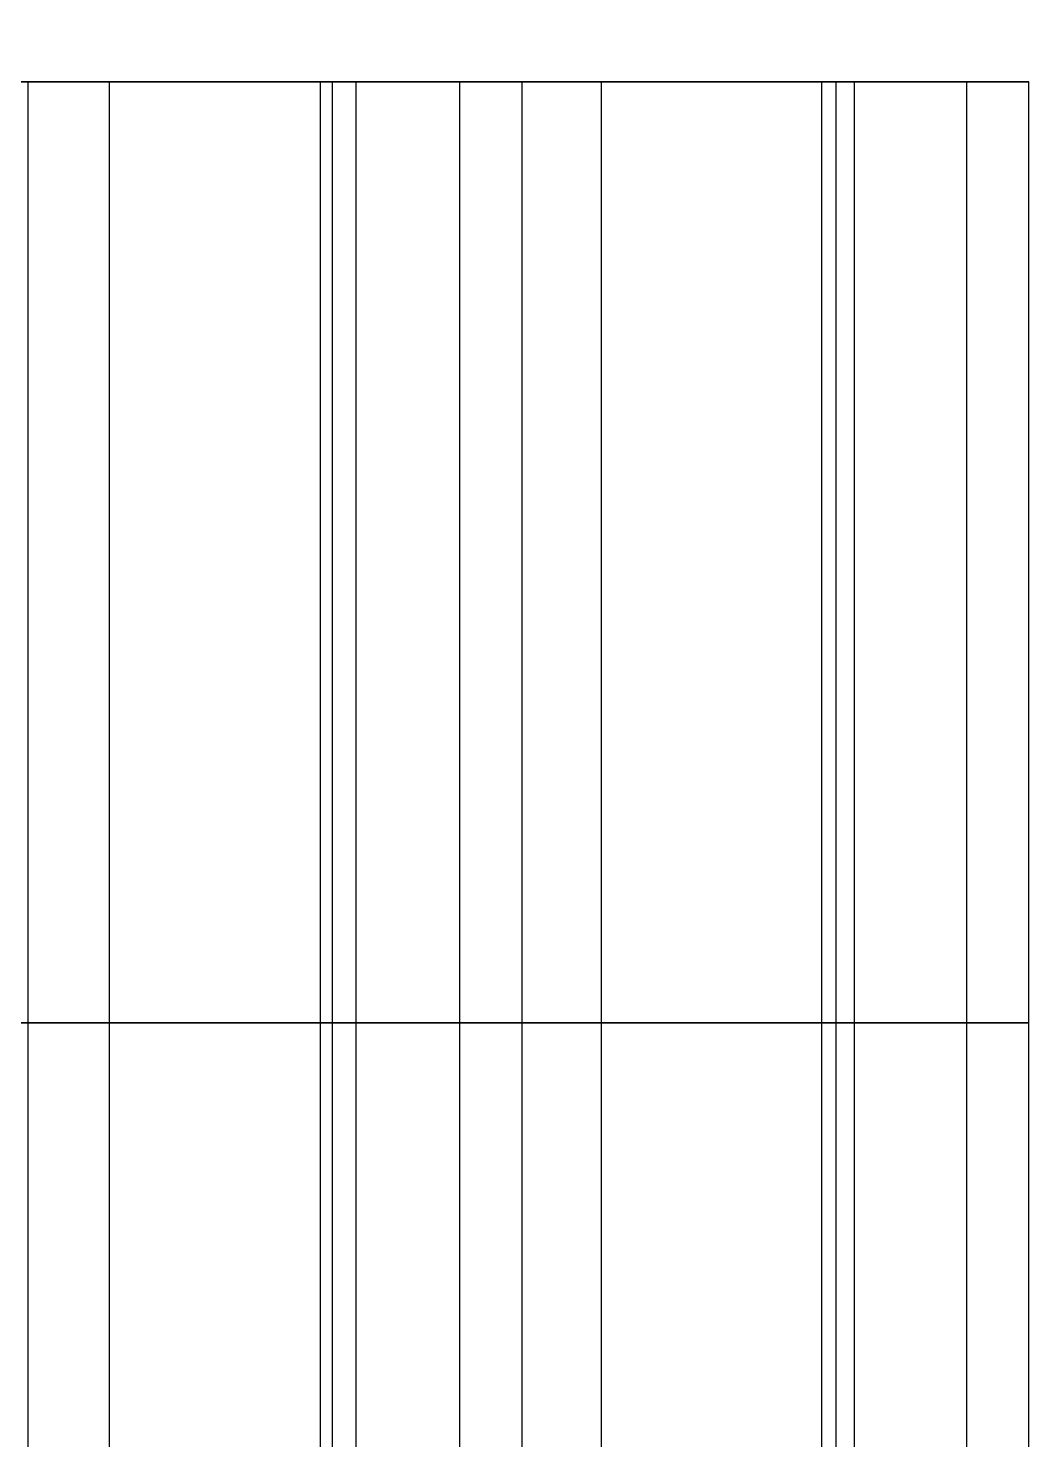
# Model space of a CAD drawing. Extents: x -60 to 60, y 140 to 264.
# Drawn here: x -35.501 to -32.312, y 196.172 to 200.671 of the extents above; entities that cross this region are included whole.
import ezdxf

# ---------------------------------------------------------------- set-up
doc = ezdxf.new("R2010")
doc.units = 0
doc.layers.add('Cut051011', color=7, linetype='CONTINUOUS')

msp = doc.modelspace()

# ---------------------------------------------------------------- linework, layer by layer
at = {"layer": 'Cut051011'}
for p, q in [((-35.5012, 197.5, 555.52), (-35.5012, 200.5, 555.52)), ((-35.5012, 197.5, 555.52), (-35.5012, 200.5, 555.52)), ((-35.5012, 197.5, 644.48), (-35.5012, 200.5, 644.48)), ((-35.5012, 197.5, 644.48), (-35.5012, 200.5, 644.48)), ((-35.2418, 197.5, 555.703), (-35.2418, 200.5, 555.703)), ((-35.2418, 197.5, 555.703), (-35.2418, 200.5, 555.703)), ((-35.2418, 197.5, 644.297), (-35.2418, 200.5, 644.297)), ((-35.2418, 197.5, 644.297), (-35.2418, 200.5, 644.297)), ((-34.5699, 197.5, 554.793), (-34.5699, 200.5, 554.793)), ((-34.5699, 197.5, 554.793), (-34.5699, 200.5, 554.793)), ((-34.5699, 197.5, 645.207), (-34.5699, 200.5, 645.207)), ((-34.5699, 197.5, 645.207), (-34.5699, 200.5, 645.207)), ((-34.5312, 197.5, 554.598), (-34.5312, 200.5, 554.598)), ((-34.5312, 197.5, 554.598), (-34.5312, 200.5, 554.598)), ((-34.5312, 197.5, 645.402), (-34.5312, 200.5, 645.402)), ((-34.5312, 197.5, 645.402), (-34.5312, 200.5, 645.402)), ((-34.4555, 197.5, 555.089), (-34.4555, 200.5, 555.089)), ((-34.4555, 197.5, 555.089), (-34.4555, 200.5, 555.089)), ((-34.4555, 197.5, 644.911), (-34.4555, 200.5, 644.911)), ((-34.4555, 197.5, 644.911), (-34.4555, 200.5, 644.911)), ((-34.1254, 197.5, 554.292), (-34.1254, 200.5, 554.292)), ((-34.1254, 197.5, 554.292), (-34.1254, 200.5, 554.292)), ((-34.1254, 197.5, 645.708), (-34.1254, 200.5, 645.708)), ((-34.1254, 197.5, 645.708), (-34.1254, 200.5, 645.708)), ((-33.9272, 197.5, 554.308), (-33.9272, 200.5, 554.308)), ((-33.9272, 197.5, 554.308), (-33.9272, 200.5, 554.308)), ((-33.9272, 197.5, 645.692), (-33.9272, 200.5, 645.692)), ((-33.9272, 197.5, 645.692), (-33.9272, 200.5, 645.692)), ((-33.6743, 197.5, 554.5), (-33.6743, 200.5, 554.5)), ((-33.6743, 197.5, 554.5), (-33.6743, 200.5, 554.5)), ((-33.6743, 197.5, 645.5), (-33.6743, 200.5, 645.5)), ((-33.6743, 197.5, 645.5), (-33.6743, 200.5, 645.5)), ((-32.9711, 197.5, 553.614), (-32.9711, 200.5, 553.614)), ((-32.9711, 197.5, 553.614), (-32.9711, 200.5, 553.614)), ((-32.9711, 197.5, 646.386), (-32.9711, 200.5, 646.386)), ((-32.9711, 197.5, 646.386), (-32.9711, 200.5, 646.386)), ((-32.9256, 197.5, 553.42), (-32.9256, 200.5, 553.42)), ((-32.9256, 197.5, 553.42), (-32.9256, 200.5, 553.42)), ((-32.9256, 197.5, 646.58), (-32.9256, 200.5, 646.58)), ((-32.9256, 197.5, 646.58), (-32.9256, 200.5, 646.58)), ((-32.8671, 197.5, 553.914), (-32.8671, 200.5, 553.914)), ((-32.8671, 197.5, 553.914), (-32.8671, 200.5, 553.914)), ((-32.8671, 197.5, 646.086), (-32.8671, 200.5, 646.086)), ((-32.8671, 197.5, 646.086), (-32.8671, 200.5, 646.086)), ((-32.5094, 197.5, 553.129), (-32.5094, 200.5, 553.129)), ((-32.5094, 197.5, 553.129), (-32.5094, 200.5, 553.129)), ((-32.5094, 197.5, 646.871), (-32.5094, 200.5, 646.871)), ((-32.5094, 197.5, 646.871), (-32.5094, 200.5, 646.871)), ((-32.312, 197.5, 553.152), (-32.312, 200.5, 553.152)), ((-32.312, 197.5, 553.152), (-32.312, 200.5, 553.152)), ((-32.312, 197.5, 646.848), (-32.312, 200.5, 646.848)), ((-32.312, 197.5, 646.848), (-32.312, 200.5, 646.848)), ((-35.5012, 194.5, 555.52), (-35.5012, 197.5, 555.52)), ((-35.5012, 194.5, 555.52), (-35.5012, 197.5, 555.52)), ((-35.5012, 194.5, 644.48), (-35.5012, 197.5, 644.48)), ((-35.5012, 194.5, 644.48), (-35.5012, 197.5, 644.48)), ((-35.2418, 194.5, 555.703), (-35.2418, 197.5, 555.703)), ((-35.2418, 194.5, 555.703), (-35.2418, 197.5, 555.703)), ((-35.2418, 194.5, 644.297), (-35.2418, 197.5, 644.297)), ((-35.2418, 194.5, 644.297), (-35.2418, 197.5, 644.297)), ((-34.5699, 194.5, 554.793), (-34.5699, 197.5, 554.793)), ((-34.5699, 194.5, 554.793), (-34.5699, 197.5, 554.793)), ((-34.5699, 194.5, 645.207), (-34.5699, 197.5, 645.207)), ((-34.5699, 194.5, 645.207), (-34.5699, 197.5, 645.207)), ((-34.5312, 194.5, 554.598), (-34.5312, 197.5, 554.598)), ((-34.5312, 194.5, 554.598), (-34.5312, 197.5, 554.598)), ((-34.5312, 194.5, 645.402), (-34.5312, 197.5, 645.402)), ((-34.5312, 194.5, 645.402), (-34.5312, 197.5, 645.402)), ((-34.4555, 194.5, 555.089), (-34.4555, 197.5, 555.089)), ((-34.4555, 194.5, 555.089), (-34.4555, 197.5, 555.089)), ((-34.4555, 194.5, 644.911), (-34.4555, 197.5, 644.911)), ((-34.4555, 194.5, 644.911), (-34.4555, 197.5, 644.911)), ((-34.1254, 194.5, 554.292), (-34.1254, 197.5, 554.292)), ((-34.1254, 194.5, 554.292), (-34.1254, 197.5, 554.292)), ((-34.1254, 194.5, 645.708), (-34.1254, 197.5, 645.708)), ((-34.1254, 194.5, 645.708), (-34.1254, 197.5, 645.708)), ((-33.9272, 194.5, 554.308), (-33.9272, 197.5, 554.308)), ((-33.9272, 194.5, 554.308), (-33.9272, 197.5, 554.308)), ((-33.9272, 194.5, 645.692), (-33.9272, 197.5, 645.692)), ((-33.9272, 194.5, 645.692), (-33.9272, 197.5, 645.692)), ((-33.6743, 194.5, 554.5), (-33.6743, 197.5, 554.5)), ((-33.6743, 194.5, 554.5), (-33.6743, 197.5, 554.5)), ((-33.6743, 194.5, 645.5), (-33.6743, 197.5, 645.5)), ((-33.6743, 194.5, 645.5), (-33.6743, 197.5, 645.5)), ((-32.9711, 194.5, 553.614), (-32.9711, 197.5, 553.614)), ((-32.9711, 194.5, 553.614), (-32.9711, 197.5, 553.614)), ((-32.9711, 194.5, 646.386), (-32.9711, 197.5, 646.386)), ((-32.9711, 194.5, 646.386), (-32.9711, 197.5, 646.386)), ((-32.9256, 194.5, 553.42), (-32.9256, 197.5, 553.42)), ((-32.9256, 194.5, 553.42), (-32.9256, 197.5, 553.42)), ((-32.9256, 194.5, 646.58), (-32.9256, 197.5, 646.58)), ((-32.9256, 194.5, 646.58), (-32.9256, 197.5, 646.58)), ((-32.8671, 194.5, 553.914), (-32.8671, 197.5, 553.914)), ((-32.8671, 194.5, 553.914), (-32.8671, 197.5, 553.914)), ((-32.8671, 194.5, 646.086), (-32.8671, 197.5, 646.086)), ((-32.8671, 194.5, 646.086), (-32.8671, 197.5, 646.086)), ((-32.5094, 194.5, 553.129), (-32.5094, 197.5, 553.129)), ((-32.5094, 194.5, 553.129), (-32.5094, 197.5, 553.129)), ((-32.5094, 194.5, 646.871), (-32.5094, 197.5, 646.871)), ((-32.5094, 194.5, 646.871), (-32.5094, 197.5, 646.871)), ((-32.312, 194.5, 553.152), (-32.312, 197.5, 553.152)), ((-32.312, 194.5, 553.152), (-32.312, 197.5, 553.152)), ((-32.312, 194.5, 646.848), (-32.312, 197.5, 646.848)), ((-32.312, 194.5, 646.848), (-32.312, 197.5, 646.848))]:
    msp.add_line(p, q, dxfattribs=at)
for centre in [(0, 203.5), (0, 203.5), (0, 200.5), (0, 200.5)]:
    msp.add_circle(centre, 60, dxfattribs=at)
for points, degree in [([(-35.5012, 200.5, 555.52), (-35.5469, 200.5, 555.469), (-35.6493, 200.5, 555.464), (-35.6998, 200.5, 555.511)], 3), ([(-35.6998, 200.5, 644.489), (-35.6493, 200.5, 644.536), (-35.5469, 200.5, 644.531), (-35.5012, 200.5, 644.48)], 3), ([(-35.5012, 200.5, 555.52), (-35.5469, 200.5, 555.469), (-35.6493, 200.5, 555.464), (-35.6998, 200.5, 555.511)], 3), ([(-35.6998, 200.5, 644.489), (-35.6493, 200.5, 644.536), (-35.5469, 200.5, 644.531), (-35.5012, 200.5, 644.48)], 3), ([(-35.2418, 200.5, 555.703), (-35.386, 200.5, 555.632), (-35.5012, 200.5, 555.52)], 2), ([(-35.5012, 200.5, 644.48), (-35.386, 200.5, 644.368), (-35.2418, 200.5, 644.297)], 2), ([(-35.2418, 200.5, 555.703), (-35.386, 200.5, 555.632), (-35.5012, 200.5, 555.52)], 2), ([(-35.5012, 200.5, 644.48), (-35.386, 200.5, 644.368), (-35.2418, 200.5, 644.297)], 2), ([(-34.5699, 200.5, 554.793), (-34.4891, 200.5, 554.932), (-34.4555, 200.5, 555.089)], 2), ([(-34.4555, 200.5, 644.911), (-34.4891, 200.5, 645.068), (-34.5699, 200.5, 645.207)], 2), ([(-34.5699, 200.5, 554.793), (-34.4891, 200.5, 554.932), (-34.4555, 200.5, 555.089)], 2), ([(-34.4555, 200.5, 644.911), (-34.4891, 200.5, 645.068), (-34.5699, 200.5, 645.207)], 2), ([(-34.1254, 200.5, 554.292), (-34.5312, 200.5, 554.598)], 1), ([(-34.5312, 200.5, 645.402), (-34.1254, 200.5, 645.708)], 1), ([(-34.1254, 200.5, 554.292), (-34.5312, 200.5, 554.598)], 1), ([(-34.5312, 200.5, 645.402), (-34.1254, 200.5, 645.708)], 1), ([(-33.9272, 200.5, 554.308), (-33.9711, 200.5, 554.255), (-34.0733, 200.5, 554.247), (-34.1254, 200.5, 554.292)], 3), ([(-34.1254, 200.5, 645.708), (-34.0733, 200.5, 645.753), (-33.9711, 200.5, 645.745), (-33.9272, 200.5, 645.692)], 3), ([(-33.9272, 200.5, 554.308), (-33.9711, 200.5, 554.255), (-34.0733, 200.5, 554.247), (-34.1254, 200.5, 554.292)], 3), ([(-34.1254, 200.5, 645.708), (-34.0733, 200.5, 645.753), (-33.9711, 200.5, 645.745), (-33.9272, 200.5, 645.692)], 3), ([(-33.6743, 200.5, 554.5), (-33.8161, 200.5, 554.424), (-33.9272, 200.5, 554.308)], 2), ([(-33.9272, 200.5, 645.692), (-33.8161, 200.5, 645.576), (-33.6743, 200.5, 645.5)], 2), ([(-33.6743, 200.5, 554.5), (-33.8161, 200.5, 554.424), (-33.9272, 200.5, 554.308)], 2), ([(-33.9272, 200.5, 645.692), (-33.8161, 200.5, 645.576), (-33.6743, 200.5, 645.5)], 2), ([(-32.9711, 200.5, 553.614), (-32.8952, 200.5, 553.755), (-32.8671, 200.5, 553.914)], 2), ([(-32.8671, 200.5, 646.086), (-32.8952, 200.5, 646.245), (-32.9711, 200.5, 646.386)], 2), ([(-32.9711, 200.5, 553.614), (-32.8952, 200.5, 553.755), (-32.8671, 200.5, 553.914)], 2), ([(-32.8671, 200.5, 646.086), (-32.8952, 200.5, 646.245), (-32.9711, 200.5, 646.386)], 2), ([(-32.5094, 200.5, 553.129), (-32.9256, 200.5, 553.42)], 1), ([(-32.9256, 200.5, 646.58), (-32.5094, 200.5, 646.871)], 1), ([(-32.5094, 200.5, 553.129), (-32.9256, 200.5, 553.42)], 1), ([(-32.9256, 200.5, 646.58), (-32.5094, 200.5, 646.871)], 1), ([(-35.5012, 197.5, 555.52), (-35.5469, 197.5, 555.469), (-35.6493, 197.5, 555.464), (-35.6998, 197.5, 555.511)], 3), ([(-35.6998, 197.5, 644.489), (-35.6493, 197.5, 644.536), (-35.5469, 197.5, 644.531), (-35.5012, 197.5, 644.48)], 3), ([(-35.5012, 197.5, 555.52), (-35.5469, 197.5, 555.469), (-35.6493, 197.5, 555.464), (-35.6998, 197.5, 555.511)], 3), ([(-35.6998, 197.5, 644.489), (-35.6493, 197.5, 644.536), (-35.5469, 197.5, 644.531), (-35.5012, 197.5, 644.48)], 3), ([(-35.5012, 197.5, 555.52), (-35.5469, 197.5, 555.469), (-35.6493, 197.5, 555.464), (-35.6998, 197.5, 555.511)], 3), ([(-35.6998, 197.5, 644.489), (-35.6493, 197.5, 644.536), (-35.5469, 197.5, 644.531), (-35.5012, 197.5, 644.48)], 3), ([(-35.5012, 197.5, 555.52), (-35.5469, 197.5, 555.469), (-35.6493, 197.5, 555.464), (-35.6998, 197.5, 555.511)], 3), ([(-35.6998, 197.5, 644.489), (-35.6493, 197.5, 644.536), (-35.5469, 197.5, 644.531), (-35.5012, 197.5, 644.48)], 3), ([(-35.2418, 197.5, 555.703), (-35.386, 197.5, 555.632), (-35.5012, 197.5, 555.52)], 2), ([(-35.5012, 197.5, 644.48), (-35.386, 197.5, 644.368), (-35.2418, 197.5, 644.297)], 2), ([(-35.2418, 197.5, 555.703), (-35.386, 197.5, 555.632), (-35.5012, 197.5, 555.52)], 2), ([(-35.5012, 197.5, 644.48), (-35.386, 197.5, 644.368), (-35.2418, 197.5, 644.297)], 2), ([(-35.2418, 197.5, 555.703), (-35.386, 197.5, 555.632), (-35.5012, 197.5, 555.52)], 2), ([(-35.5012, 197.5, 644.48), (-35.386, 197.5, 644.368), (-35.2418, 197.5, 644.297)], 2), ([(-35.2418, 197.5, 555.703), (-35.386, 197.5, 555.632), (-35.5012, 197.5, 555.52)], 2), ([(-35.5012, 197.5, 644.48), (-35.386, 197.5, 644.368), (-35.2418, 197.5, 644.297)], 2), ([(-34.5699, 197.5, 554.793), (-34.4891, 197.5, 554.932), (-34.4555, 197.5, 555.089)], 2), ([(-34.4555, 197.5, 644.911), (-34.4891, 197.5, 645.068), (-34.5699, 197.5, 645.207)], 2), ([(-34.5699, 197.5, 554.793), (-34.4891, 197.5, 554.932), (-34.4555, 197.5, 555.089)], 2), ([(-34.4555, 197.5, 644.911), (-34.4891, 197.5, 645.068), (-34.5699, 197.5, 645.207)], 2), ([(-34.5699, 197.5, 554.793), (-34.4891, 197.5, 554.932), (-34.4555, 197.5, 555.089)], 2), ([(-34.4555, 197.5, 644.911), (-34.4891, 197.5, 645.068), (-34.5699, 197.5, 645.207)], 2), ([(-34.5699, 197.5, 554.793), (-34.4891, 197.5, 554.932), (-34.4555, 197.5, 555.089)], 2), ([(-34.4555, 197.5, 644.911), (-34.4891, 197.5, 645.068), (-34.5699, 197.5, 645.207)], 2), ([(-34.1254, 197.5, 554.292), (-34.5312, 197.5, 554.598)], 1), ([(-34.5312, 197.5, 645.402), (-34.1254, 197.5, 645.708)], 1), ([(-34.1254, 197.5, 554.292), (-34.5312, 197.5, 554.598)], 1), ([(-34.5312, 197.5, 645.402), (-34.1254, 197.5, 645.708)], 1), ([(-34.1254, 197.5, 554.292), (-34.5312, 197.5, 554.598)], 1), ([(-34.5312, 197.5, 645.402), (-34.1254, 197.5, 645.708)], 1), ([(-34.1254, 197.5, 554.292), (-34.5312, 197.5, 554.598)], 1), ([(-34.5312, 197.5, 645.402), (-34.1254, 197.5, 645.708)], 1), ([(-33.9272, 197.5, 554.308), (-33.9711, 197.5, 554.255), (-34.0733, 197.5, 554.247), (-34.1254, 197.5, 554.292)], 3), ([(-34.1254, 197.5, 645.708), (-34.0733, 197.5, 645.753), (-33.9711, 197.5, 645.745), (-33.9272, 197.5, 645.692)], 3), ([(-33.9272, 197.5, 554.308), (-33.9711, 197.5, 554.255), (-34.0733, 197.5, 554.247), (-34.1254, 197.5, 554.292)], 3), ([(-34.1254, 197.5, 645.708), (-34.0733, 197.5, 645.753), (-33.9711, 197.5, 645.745), (-33.9272, 197.5, 645.692)], 3), ([(-33.9272, 197.5, 554.308), (-33.9711, 197.5, 554.255), (-34.0733, 197.5, 554.247), (-34.1254, 197.5, 554.292)], 3), ([(-34.1254, 197.5, 645.708), (-34.0733, 197.5, 645.753), (-33.9711, 197.5, 645.745), (-33.9272, 197.5, 645.692)], 3), ([(-33.9272, 197.5, 554.308), (-33.9711, 197.5, 554.255), (-34.0733, 197.5, 554.247), (-34.1254, 197.5, 554.292)], 3), ([(-34.1254, 197.5, 645.708), (-34.0733, 197.5, 645.753), (-33.9711, 197.5, 645.745), (-33.9272, 197.5, 645.692)], 3), ([(-33.6743, 197.5, 554.5), (-33.8161, 197.5, 554.424), (-33.9272, 197.5, 554.308)], 2), ([(-33.9272, 197.5, 645.692), (-33.8161, 197.5, 645.576), (-33.6743, 197.5, 645.5)], 2), ([(-33.6743, 197.5, 554.5), (-33.8161, 197.5, 554.424), (-33.9272, 197.5, 554.308)], 2), ([(-33.9272, 197.5, 645.692), (-33.8161, 197.5, 645.576), (-33.6743, 197.5, 645.5)], 2), ([(-33.6743, 197.5, 554.5), (-33.8161, 197.5, 554.424), (-33.9272, 197.5, 554.308)], 2), ([(-33.9272, 197.5, 645.692), (-33.8161, 197.5, 645.576), (-33.6743, 197.5, 645.5)], 2), ([(-33.6743, 197.5, 554.5), (-33.8161, 197.5, 554.424), (-33.9272, 197.5, 554.308)], 2), ([(-33.9272, 197.5, 645.692), (-33.8161, 197.5, 645.576), (-33.6743, 197.5, 645.5)], 2), ([(-32.9711, 197.5, 553.614), (-32.8952, 197.5, 553.755), (-32.8671, 197.5, 553.914)], 2), ([(-32.8671, 197.5, 646.086), (-32.8952, 197.5, 646.245), (-32.9711, 197.5, 646.386)], 2), ([(-32.9711, 197.5, 553.614), (-32.8952, 197.5, 553.755), (-32.8671, 197.5, 553.914)], 2), ([(-32.8671, 197.5, 646.086), (-32.8952, 197.5, 646.245), (-32.9711, 197.5, 646.386)], 2), ([(-32.9711, 197.5, 553.614), (-32.8952, 197.5, 553.755), (-32.8671, 197.5, 553.914)], 2), ([(-32.8671, 197.5, 646.086), (-32.8952, 197.5, 646.245), (-32.9711, 197.5, 646.386)], 2), ([(-32.9711, 197.5, 553.614), (-32.8952, 197.5, 553.755), (-32.8671, 197.5, 553.914)], 2), ([(-32.8671, 197.5, 646.086), (-32.8952, 197.5, 646.245), (-32.9711, 197.5, 646.386)], 2), ([(-32.5094, 197.5, 553.129), (-32.9256, 197.5, 553.42)], 1), ([(-32.9256, 197.5, 646.58), (-32.5094, 197.5, 646.871)], 1), ([(-32.5094, 197.5, 553.129), (-32.9256, 197.5, 553.42)], 1), ([(-32.9256, 197.5, 646.58), (-32.5094, 197.5, 646.871)], 1), ([(-32.5094, 197.5, 553.129), (-32.9256, 197.5, 553.42)], 1), ([(-32.9256, 197.5, 646.58), (-32.5094, 197.5, 646.871)], 1), ([(-32.5094, 197.5, 553.129), (-32.9256, 197.5, 553.42)], 1), ([(-32.9256, 197.5, 646.58), (-32.5094, 197.5, 646.871)], 1)]:
    msp.add_open_spline(points, degree=degree, dxfattribs=at)
for points, degree, knots in [([(-34.4555, 200.5, 555.089), (-34.4381, 200.5, 555.17), (-34.437, 200.5, 555.268), (-34.4685, 200.5, 555.369), (-34.4991, 200.5, 555.47), (-34.5649, 200.5, 555.57), (-34.6567, 200.5, 555.641), (-34.7478, 200.5, 555.713), (-34.8615, 200.5, 555.753), (-34.9665, 200.5, 555.758), (-35.0721, 200.5, 555.764), (-35.1675, 200.5, 555.739), (-35.2418, 200.5, 555.703)], 3, [0, 0, 0, 0, 0.558599, 0.558599, 0.558599, 1.1172, 1.1172, 1.1172, 1.6758, 1.6758, 1.6758, 2.2344, 2.2344, 2.2344, 2.2344]), ([(-35.2418, 200.5, 644.297), (-35.1675, 200.5, 644.261), (-35.0721, 200.5, 644.236), (-34.9665, 200.5, 644.242), (-34.8615, 200.5, 644.247), (-34.7478, 200.5, 644.287), (-34.6567, 200.5, 644.359), (-34.5649, 200.5, 644.43), (-34.4991, 200.5, 644.53), (-34.4685, 200.5, 644.631), (-34.437, 200.5, 644.732), (-34.4381, 200.5, 644.83), (-34.4555, 200.5, 644.911)], 3, [0, 0, 0, 0, 0.558599, 0.558599, 0.558599, 1.1172, 1.1172, 1.1172, 1.6758, 1.6758, 1.6758, 2.2344, 2.2344, 2.2344, 2.2344]), ([(-34.4555, 200.5, 555.089), (-34.4381, 200.5, 555.17), (-34.437, 200.5, 555.268), (-34.4685, 200.5, 555.369), (-34.4991, 200.5, 555.47), (-34.5649, 200.5, 555.57), (-34.6567, 200.5, 555.641), (-34.7478, 200.5, 555.713), (-34.8615, 200.5, 555.753), (-34.9665, 200.5, 555.758), (-35.0721, 200.5, 555.764), (-35.1675, 200.5, 555.739), (-35.2418, 200.5, 555.703)], 3, [0, 0, 0, 0, 0.558599, 0.558599, 0.558599, 1.1172, 1.1172, 1.1172, 1.6758, 1.6758, 1.6758, 2.2344, 2.2344, 2.2344, 2.2344]), ([(-35.2418, 200.5, 644.297), (-35.1675, 200.5, 644.261), (-35.0721, 200.5, 644.236), (-34.9665, 200.5, 644.242), (-34.8615, 200.5, 644.247), (-34.7478, 200.5, 644.287), (-34.6567, 200.5, 644.359), (-34.5649, 200.5, 644.43), (-34.4991, 200.5, 644.53), (-34.4685, 200.5, 644.631), (-34.437, 200.5, 644.732), (-34.4381, 200.5, 644.83), (-34.4555, 200.5, 644.911)], 3, [0, 0, 0, 0, 0.558599, 0.558599, 0.558599, 1.1172, 1.1172, 1.1172, 1.6758, 1.6758, 1.6758, 2.2344, 2.2344, 2.2344, 2.2344]), ([(-34.5312, 200.5, 554.598), (-34.5738, 200.5, 554.629), (-34.5875, 200.5, 554.688), (-34.5972, 200.5, 554.747), (-34.5699, 200.5, 554.793)], 2, [0, 0, 0, 0.724386, 0.724386, 1.44877, 1.44877, 1.44877]), ([(-34.5699, 200.5, 645.207), (-34.5972, 200.5, 645.253), (-34.5875, 200.5, 645.312), (-34.5738, 200.5, 645.371), (-34.5312, 200.5, 645.402)], 2, [0, 0, 0, 0.724386, 0.724386, 1.44877, 1.44877, 1.44877]), ([(-34.5312, 200.5, 554.598), (-34.5738, 200.5, 554.629), (-34.5875, 200.5, 554.688), (-34.5972, 200.5, 554.747), (-34.5699, 200.5, 554.793)], 2, [0, 0, 0, 0.724386, 0.724386, 1.44877, 1.44877, 1.44877]), ([(-34.5699, 200.5, 645.207), (-34.5972, 200.5, 645.253), (-34.5875, 200.5, 645.312), (-34.5738, 200.5, 645.371), (-34.5312, 200.5, 645.402)], 2, [0, 0, 0, 0.724386, 0.724386, 1.44877, 1.44877, 1.44877]), ([(-32.8671, 200.5, 553.914), (-32.8526, 200.5, 553.995), (-32.8549, 200.5, 554.094), (-32.8899, 200.5, 554.193), (-32.924, 200.5, 554.293), (-32.9933, 200.5, 554.391), (-33.0875, 200.5, 554.459), (-33.181, 200.5, 554.528), (-33.296, 200.5, 554.563), (-33.4012, 200.5, 554.565), (-33.507, 200.5, 554.567), (-33.6014, 200.5, 554.539), (-33.6743, 200.5, 554.5)], 3, [0, 0, 0, 0, 0.558599, 0.558599, 0.558599, 1.1172, 1.1172, 1.1172, 1.6758, 1.6758, 1.6758, 2.2344, 2.2344, 2.2344, 2.2344]), ([(-33.6743, 200.5, 645.5), (-33.6014, 200.5, 645.461), (-33.507, 200.5, 645.433), (-33.4012, 200.5, 645.435), (-33.296, 200.5, 645.437), (-33.181, 200.5, 645.472), (-33.0875, 200.5, 645.541), (-32.9933, 200.5, 645.609), (-32.924, 200.5, 645.707), (-32.8899, 200.5, 645.807), (-32.8549, 200.5, 645.906), (-32.8526, 200.5, 646.005), (-32.8671, 200.5, 646.086)], 3, [0, 0, 0, 0, 0.558599, 0.558599, 0.558599, 1.1172, 1.1172, 1.1172, 1.6758, 1.6758, 1.6758, 2.2344, 2.2344, 2.2344, 2.2344]), ([(-32.8671, 200.5, 553.914), (-32.8526, 200.5, 553.995), (-32.8549, 200.5, 554.094), (-32.8899, 200.5, 554.193), (-32.924, 200.5, 554.293), (-32.9933, 200.5, 554.391), (-33.0875, 200.5, 554.459), (-33.181, 200.5, 554.528), (-33.296, 200.5, 554.563), (-33.4012, 200.5, 554.565), (-33.507, 200.5, 554.567), (-33.6014, 200.5, 554.539), (-33.6743, 200.5, 554.5)], 3, [0, 0, 0, 0, 0.558599, 0.558599, 0.558599, 1.1172, 1.1172, 1.1172, 1.6758, 1.6758, 1.6758, 2.2344, 2.2344, 2.2344, 2.2344]), ([(-33.6743, 200.5, 645.5), (-33.6014, 200.5, 645.461), (-33.507, 200.5, 645.433), (-33.4012, 200.5, 645.435), (-33.296, 200.5, 645.437), (-33.181, 200.5, 645.472), (-33.0875, 200.5, 645.541), (-32.9933, 200.5, 645.609), (-32.924, 200.5, 645.707), (-32.8899, 200.5, 645.807), (-32.8549, 200.5, 645.906), (-32.8526, 200.5, 646.005), (-32.8671, 200.5, 646.086)], 3, [0, 0, 0, 0, 0.558599, 0.558599, 0.558599, 1.1172, 1.1172, 1.1172, 1.6758, 1.6758, 1.6758, 2.2344, 2.2344, 2.2344, 2.2344]), ([(-32.9256, 200.5, 553.42), (-32.9693, 200.5, 553.451), (-32.985, 200.5, 553.508), (-32.9968, 200.5, 553.567), (-32.9711, 200.5, 553.614)], 2, [0, 0, 0, 0.724386, 0.724386, 1.44877, 1.44877, 1.44877]), ([(-32.9711, 200.5, 646.386), (-32.9968, 200.5, 646.433), (-32.985, 200.5, 646.492), (-32.9693, 200.5, 646.549), (-32.9256, 200.5, 646.58)], 2, [0, 0, 0, 0.724386, 0.724386, 1.44877, 1.44877, 1.44877]), ([(-32.9256, 200.5, 553.42), (-32.9693, 200.5, 553.451), (-32.985, 200.5, 553.508), (-32.9968, 200.5, 553.567), (-32.9711, 200.5, 553.614)], 2, [0, 0, 0, 0.724386, 0.724386, 1.44877, 1.44877, 1.44877]), ([(-32.9711, 200.5, 646.386), (-32.9968, 200.5, 646.433), (-32.985, 200.5, 646.492), (-32.9693, 200.5, 646.549), (-32.9256, 200.5, 646.58)], 2, [0, 0, 0, 0.724386, 0.724386, 1.44877, 1.44877, 1.44877]), ([(-32.312, 200.5, 553.152), (-32.3469, 200.5, 553.112), (-32.4062, 200.5, 553.103), (-32.466, 200.5, 553.098), (-32.5094, 200.5, 553.129)], 2, [0, 0, 0, 0.724386, 0.724386, 1.44877, 1.44877, 1.44877]), ([(-32.5094, 200.5, 646.871), (-32.466, 200.5, 646.902), (-32.4062, 200.5, 646.897), (-32.3469, 200.5, 646.888), (-32.312, 200.5, 646.848)], 2, [0, 0, 0, 0.724386, 0.724386, 1.44877, 1.44877, 1.44877]), ([(-32.312, 200.5, 553.152), (-32.3469, 200.5, 553.112), (-32.4062, 200.5, 553.103), (-32.466, 200.5, 553.098), (-32.5094, 200.5, 553.129)], 2, [0, 0, 0, 0.724386, 0.724386, 1.44877, 1.44877, 1.44877]), ([(-32.5094, 200.5, 646.871), (-32.466, 200.5, 646.902), (-32.4062, 200.5, 646.897), (-32.3469, 200.5, 646.888), (-32.312, 200.5, 646.848)], 2, [0, 0, 0, 0.724386, 0.724386, 1.44877, 1.44877, 1.44877]), ([(-34.4555, 197.5, 555.089), (-34.4381, 197.5, 555.17), (-34.437, 197.5, 555.268), (-34.4685, 197.5, 555.369), (-34.4991, 197.5, 555.47), (-34.5649, 197.5, 555.57), (-34.6567, 197.5, 555.641), (-34.7478, 197.5, 555.713), (-34.8615, 197.5, 555.753), (-34.9665, 197.5, 555.758), (-35.0721, 197.5, 555.764), (-35.1675, 197.5, 555.739), (-35.2418, 197.5, 555.703)], 3, [0, 0, 0, 0, 0.558599, 0.558599, 0.558599, 1.1172, 1.1172, 1.1172, 1.6758, 1.6758, 1.6758, 2.2344, 2.2344, 2.2344, 2.2344]), ([(-35.2418, 197.5, 644.297), (-35.1675, 197.5, 644.261), (-35.0721, 197.5, 644.236), (-34.9665, 197.5, 644.242), (-34.8615, 197.5, 644.247), (-34.7478, 197.5, 644.287), (-34.6567, 197.5, 644.359), (-34.5649, 197.5, 644.43), (-34.4991, 197.5, 644.53), (-34.4685, 197.5, 644.631), (-34.437, 197.5, 644.732), (-34.4381, 197.5, 644.83), (-34.4555, 197.5, 644.911)], 3, [0, 0, 0, 0, 0.558599, 0.558599, 0.558599, 1.1172, 1.1172, 1.1172, 1.6758, 1.6758, 1.6758, 2.2344, 2.2344, 2.2344, 2.2344]), ([(-34.4555, 197.5, 555.089), (-34.4381, 197.5, 555.17), (-34.437, 197.5, 555.268), (-34.4685, 197.5, 555.369), (-34.4991, 197.5, 555.47), (-34.5649, 197.5, 555.57), (-34.6567, 197.5, 555.641), (-34.7478, 197.5, 555.713), (-34.8615, 197.5, 555.753), (-34.9665, 197.5, 555.758), (-35.0721, 197.5, 555.764), (-35.1675, 197.5, 555.739), (-35.2418, 197.5, 555.703)], 3, [0, 0, 0, 0, 0.558599, 0.558599, 0.558599, 1.1172, 1.1172, 1.1172, 1.6758, 1.6758, 1.6758, 2.2344, 2.2344, 2.2344, 2.2344]), ([(-35.2418, 197.5, 644.297), (-35.1675, 197.5, 644.261), (-35.0721, 197.5, 644.236), (-34.9665, 197.5, 644.242), (-34.8615, 197.5, 644.247), (-34.7478, 197.5, 644.287), (-34.6567, 197.5, 644.359), (-34.5649, 197.5, 644.43), (-34.4991, 197.5, 644.53), (-34.4685, 197.5, 644.631), (-34.437, 197.5, 644.732), (-34.4381, 197.5, 644.83), (-34.4555, 197.5, 644.911)], 3, [0, 0, 0, 0, 0.558599, 0.558599, 0.558599, 1.1172, 1.1172, 1.1172, 1.6758, 1.6758, 1.6758, 2.2344, 2.2344, 2.2344, 2.2344]), ([(-34.4555, 197.5, 555.089), (-34.4381, 197.5, 555.17), (-34.437, 197.5, 555.268), (-34.4685, 197.5, 555.369), (-34.4991, 197.5, 555.47), (-34.5649, 197.5, 555.57), (-34.6567, 197.5, 555.641), (-34.7478, 197.5, 555.713), (-34.8615, 197.5, 555.753), (-34.9665, 197.5, 555.758), (-35.0721, 197.5, 555.764), (-35.1675, 197.5, 555.739), (-35.2418, 197.5, 555.703)], 3, [0, 0, 0, 0, 0.558599, 0.558599, 0.558599, 1.1172, 1.1172, 1.1172, 1.6758, 1.6758, 1.6758, 2.2344, 2.2344, 2.2344, 2.2344]), ([(-35.2418, 197.5, 644.297), (-35.1675, 197.5, 644.261), (-35.0721, 197.5, 644.236), (-34.9665, 197.5, 644.242), (-34.8615, 197.5, 644.247), (-34.7478, 197.5, 644.287), (-34.6567, 197.5, 644.359), (-34.5649, 197.5, 644.43), (-34.4991, 197.5, 644.53), (-34.4685, 197.5, 644.631), (-34.437, 197.5, 644.732), (-34.4381, 197.5, 644.83), (-34.4555, 197.5, 644.911)], 3, [0, 0, 0, 0, 0.558599, 0.558599, 0.558599, 1.1172, 1.1172, 1.1172, 1.6758, 1.6758, 1.6758, 2.2344, 2.2344, 2.2344, 2.2344]), ([(-34.4555, 197.5, 555.089), (-34.4381, 197.5, 555.17), (-34.437, 197.5, 555.268), (-34.4685, 197.5, 555.369), (-34.4991, 197.5, 555.47), (-34.5649, 197.5, 555.57), (-34.6567, 197.5, 555.641), (-34.7478, 197.5, 555.713), (-34.8615, 197.5, 555.753), (-34.9665, 197.5, 555.758), (-35.0721, 197.5, 555.764), (-35.1675, 197.5, 555.739), (-35.2418, 197.5, 555.703)], 3, [0, 0, 0, 0, 0.558599, 0.558599, 0.558599, 1.1172, 1.1172, 1.1172, 1.6758, 1.6758, 1.6758, 2.2344, 2.2344, 2.2344, 2.2344]), ([(-35.2418, 197.5, 644.297), (-35.1675, 197.5, 644.261), (-35.0721, 197.5, 644.236), (-34.9665, 197.5, 644.242), (-34.8615, 197.5, 644.247), (-34.7478, 197.5, 644.287), (-34.6567, 197.5, 644.359), (-34.5649, 197.5, 644.43), (-34.4991, 197.5, 644.53), (-34.4685, 197.5, 644.631), (-34.437, 197.5, 644.732), (-34.4381, 197.5, 644.83), (-34.4555, 197.5, 644.911)], 3, [0, 0, 0, 0, 0.558599, 0.558599, 0.558599, 1.1172, 1.1172, 1.1172, 1.6758, 1.6758, 1.6758, 2.2344, 2.2344, 2.2344, 2.2344]), ([(-34.5312, 197.5, 554.598), (-34.5738, 197.5, 554.629), (-34.5875, 197.5, 554.688), (-34.5972, 197.5, 554.747), (-34.5699, 197.5, 554.793)], 2, [0, 0, 0, 0.724386, 0.724386, 1.44877, 1.44877, 1.44877]), ([(-34.5699, 197.5, 645.207), (-34.5972, 197.5, 645.253), (-34.5875, 197.5, 645.312), (-34.5738, 197.5, 645.371), (-34.5312, 197.5, 645.402)], 2, [0, 0, 0, 0.724386, 0.724386, 1.44877, 1.44877, 1.44877]), ([(-34.5312, 197.5, 554.598), (-34.5738, 197.5, 554.629), (-34.5875, 197.5, 554.688), (-34.5972, 197.5, 554.747), (-34.5699, 197.5, 554.793)], 2, [0, 0, 0, 0.724386, 0.724386, 1.44877, 1.44877, 1.44877]), ([(-34.5699, 197.5, 645.207), (-34.5972, 197.5, 645.253), (-34.5875, 197.5, 645.312), (-34.5738, 197.5, 645.371), (-34.5312, 197.5, 645.402)], 2, [0, 0, 0, 0.724386, 0.724386, 1.44877, 1.44877, 1.44877]), ([(-34.5312, 197.5, 554.598), (-34.5738, 197.5, 554.629), (-34.5875, 197.5, 554.688), (-34.5972, 197.5, 554.747), (-34.5699, 197.5, 554.793)], 2, [0, 0, 0, 0.724386, 0.724386, 1.44877, 1.44877, 1.44877]), ([(-34.5699, 197.5, 645.207), (-34.5972, 197.5, 645.253), (-34.5875, 197.5, 645.312), (-34.5738, 197.5, 645.371), (-34.5312, 197.5, 645.402)], 2, [0, 0, 0, 0.724386, 0.724386, 1.44877, 1.44877, 1.44877]), ([(-34.5312, 197.5, 554.598), (-34.5738, 197.5, 554.629), (-34.5875, 197.5, 554.688), (-34.5972, 197.5, 554.747), (-34.5699, 197.5, 554.793)], 2, [0, 0, 0, 0.724386, 0.724386, 1.44877, 1.44877, 1.44877]), ([(-34.5699, 197.5, 645.207), (-34.5972, 197.5, 645.253), (-34.5875, 197.5, 645.312), (-34.5738, 197.5, 645.371), (-34.5312, 197.5, 645.402)], 2, [0, 0, 0, 0.724386, 0.724386, 1.44877, 1.44877, 1.44877]), ([(-32.8671, 197.5, 553.914), (-32.8526, 197.5, 553.995), (-32.8549, 197.5, 554.094), (-32.8899, 197.5, 554.193), (-32.924, 197.5, 554.293), (-32.9933, 197.5, 554.391), (-33.0875, 197.5, 554.459), (-33.181, 197.5, 554.528), (-33.296, 197.5, 554.563), (-33.4012, 197.5, 554.565), (-33.507, 197.5, 554.567), (-33.6014, 197.5, 554.539), (-33.6743, 197.5, 554.5)], 3, [0, 0, 0, 0, 0.558599, 0.558599, 0.558599, 1.1172, 1.1172, 1.1172, 1.6758, 1.6758, 1.6758, 2.2344, 2.2344, 2.2344, 2.2344]), ([(-33.6743, 197.5, 645.5), (-33.6014, 197.5, 645.461), (-33.507, 197.5, 645.433), (-33.4012, 197.5, 645.435), (-33.296, 197.5, 645.437), (-33.181, 197.5, 645.472), (-33.0875, 197.5, 645.541), (-32.9933, 197.5, 645.609), (-32.924, 197.5, 645.707), (-32.8899, 197.5, 645.807), (-32.8549, 197.5, 645.906), (-32.8526, 197.5, 646.005), (-32.8671, 197.5, 646.086)], 3, [0, 0, 0, 0, 0.558599, 0.558599, 0.558599, 1.1172, 1.1172, 1.1172, 1.6758, 1.6758, 1.6758, 2.2344, 2.2344, 2.2344, 2.2344]), ([(-32.8671, 197.5, 553.914), (-32.8526, 197.5, 553.995), (-32.8549, 197.5, 554.094), (-32.8899, 197.5, 554.193), (-32.924, 197.5, 554.293), (-32.9933, 197.5, 554.391), (-33.0875, 197.5, 554.459), (-33.181, 197.5, 554.528), (-33.296, 197.5, 554.563), (-33.4012, 197.5, 554.565), (-33.507, 197.5, 554.567), (-33.6014, 197.5, 554.539), (-33.6743, 197.5, 554.5)], 3, [0, 0, 0, 0, 0.558599, 0.558599, 0.558599, 1.1172, 1.1172, 1.1172, 1.6758, 1.6758, 1.6758, 2.2344, 2.2344, 2.2344, 2.2344]), ([(-33.6743, 197.5, 645.5), (-33.6014, 197.5, 645.461), (-33.507, 197.5, 645.433), (-33.4012, 197.5, 645.435), (-33.296, 197.5, 645.437), (-33.181, 197.5, 645.472), (-33.0875, 197.5, 645.541), (-32.9933, 197.5, 645.609), (-32.924, 197.5, 645.707), (-32.8899, 197.5, 645.807), (-32.8549, 197.5, 645.906), (-32.8526, 197.5, 646.005), (-32.8671, 197.5, 646.086)], 3, [0, 0, 0, 0, 0.558599, 0.558599, 0.558599, 1.1172, 1.1172, 1.1172, 1.6758, 1.6758, 1.6758, 2.2344, 2.2344, 2.2344, 2.2344]), ([(-32.8671, 197.5, 553.914), (-32.8526, 197.5, 553.995), (-32.8549, 197.5, 554.094), (-32.8899, 197.5, 554.193), (-32.924, 197.5, 554.293), (-32.9933, 197.5, 554.391), (-33.0875, 197.5, 554.459), (-33.181, 197.5, 554.528), (-33.296, 197.5, 554.563), (-33.4012, 197.5, 554.565), (-33.507, 197.5, 554.567), (-33.6014, 197.5, 554.539), (-33.6743, 197.5, 554.5)], 3, [0, 0, 0, 0, 0.558599, 0.558599, 0.558599, 1.1172, 1.1172, 1.1172, 1.6758, 1.6758, 1.6758, 2.2344, 2.2344, 2.2344, 2.2344]), ([(-33.6743, 197.5, 645.5), (-33.6014, 197.5, 645.461), (-33.507, 197.5, 645.433), (-33.4012, 197.5, 645.435), (-33.296, 197.5, 645.437), (-33.181, 197.5, 645.472), (-33.0875, 197.5, 645.541), (-32.9933, 197.5, 645.609), (-32.924, 197.5, 645.707), (-32.8899, 197.5, 645.807), (-32.8549, 197.5, 645.906), (-32.8526, 197.5, 646.005), (-32.8671, 197.5, 646.086)], 3, [0, 0, 0, 0, 0.558599, 0.558599, 0.558599, 1.1172, 1.1172, 1.1172, 1.6758, 1.6758, 1.6758, 2.2344, 2.2344, 2.2344, 2.2344]), ([(-32.8671, 197.5, 553.914), (-32.8526, 197.5, 553.995), (-32.8549, 197.5, 554.094), (-32.8899, 197.5, 554.193), (-32.924, 197.5, 554.293), (-32.9933, 197.5, 554.391), (-33.0875, 197.5, 554.459), (-33.181, 197.5, 554.528), (-33.296, 197.5, 554.563), (-33.4012, 197.5, 554.565), (-33.507, 197.5, 554.567), (-33.6014, 197.5, 554.539), (-33.6743, 197.5, 554.5)], 3, [0, 0, 0, 0, 0.558599, 0.558599, 0.558599, 1.1172, 1.1172, 1.1172, 1.6758, 1.6758, 1.6758, 2.2344, 2.2344, 2.2344, 2.2344]), ([(-33.6743, 197.5, 645.5), (-33.6014, 197.5, 645.461), (-33.507, 197.5, 645.433), (-33.4012, 197.5, 645.435), (-33.296, 197.5, 645.437), (-33.181, 197.5, 645.472), (-33.0875, 197.5, 645.541), (-32.9933, 197.5, 645.609), (-32.924, 197.5, 645.707), (-32.8899, 197.5, 645.807), (-32.8549, 197.5, 645.906), (-32.8526, 197.5, 646.005), (-32.8671, 197.5, 646.086)], 3, [0, 0, 0, 0, 0.558599, 0.558599, 0.558599, 1.1172, 1.1172, 1.1172, 1.6758, 1.6758, 1.6758, 2.2344, 2.2344, 2.2344, 2.2344]), ([(-32.9256, 197.5, 553.42), (-32.9693, 197.5, 553.451), (-32.985, 197.5, 553.508), (-32.9968, 197.5, 553.567), (-32.9711, 197.5, 553.614)], 2, [0, 0, 0, 0.724386, 0.724386, 1.44877, 1.44877, 1.44877]), ([(-32.9711, 197.5, 646.386), (-32.9968, 197.5, 646.433), (-32.985, 197.5, 646.492), (-32.9693, 197.5, 646.549), (-32.9256, 197.5, 646.58)], 2, [0, 0, 0, 0.724386, 0.724386, 1.44877, 1.44877, 1.44877]), ([(-32.9256, 197.5, 553.42), (-32.9693, 197.5, 553.451), (-32.985, 197.5, 553.508), (-32.9968, 197.5, 553.567), (-32.9711, 197.5, 553.614)], 2, [0, 0, 0, 0.724386, 0.724386, 1.44877, 1.44877, 1.44877]), ([(-32.9711, 197.5, 646.386), (-32.9968, 197.5, 646.433), (-32.985, 197.5, 646.492), (-32.9693, 197.5, 646.549), (-32.9256, 197.5, 646.58)], 2, [0, 0, 0, 0.724386, 0.724386, 1.44877, 1.44877, 1.44877]), ([(-32.9256, 197.5, 553.42), (-32.9693, 197.5, 553.451), (-32.985, 197.5, 553.508), (-32.9968, 197.5, 553.567), (-32.9711, 197.5, 553.614)], 2, [0, 0, 0, 0.724386, 0.724386, 1.44877, 1.44877, 1.44877]), ([(-32.9711, 197.5, 646.386), (-32.9968, 197.5, 646.433), (-32.985, 197.5, 646.492), (-32.9693, 197.5, 646.549), (-32.9256, 197.5, 646.58)], 2, [0, 0, 0, 0.724386, 0.724386, 1.44877, 1.44877, 1.44877]), ([(-32.9256, 197.5, 553.42), (-32.9693, 197.5, 553.451), (-32.985, 197.5, 553.508), (-32.9968, 197.5, 553.567), (-32.9711, 197.5, 553.614)], 2, [0, 0, 0, 0.724386, 0.724386, 1.44877, 1.44877, 1.44877]), ([(-32.9711, 197.5, 646.386), (-32.9968, 197.5, 646.433), (-32.985, 197.5, 646.492), (-32.9693, 197.5, 646.549), (-32.9256, 197.5, 646.58)], 2, [0, 0, 0, 0.724386, 0.724386, 1.44877, 1.44877, 1.44877]), ([(-32.312, 197.5, 553.152), (-32.3469, 197.5, 553.112), (-32.4062, 197.5, 553.103), (-32.466, 197.5, 553.098), (-32.5094, 197.5, 553.129)], 2, [0, 0, 0, 0.724386, 0.724386, 1.44877, 1.44877, 1.44877]), ([(-32.5094, 197.5, 646.871), (-32.466, 197.5, 646.902), (-32.4062, 197.5, 646.897), (-32.3469, 197.5, 646.888), (-32.312, 197.5, 646.848)], 2, [0, 0, 0, 0.724386, 0.724386, 1.44877, 1.44877, 1.44877]), ([(-32.312, 197.5, 553.152), (-32.3469, 197.5, 553.112), (-32.4062, 197.5, 553.103), (-32.466, 197.5, 553.098), (-32.5094, 197.5, 553.129)], 2, [0, 0, 0, 0.724386, 0.724386, 1.44877, 1.44877, 1.44877]), ([(-32.5094, 197.5, 646.871), (-32.466, 197.5, 646.902), (-32.4062, 197.5, 646.897), (-32.3469, 197.5, 646.888), (-32.312, 197.5, 646.848)], 2, [0, 0, 0, 0.724386, 0.724386, 1.44877, 1.44877, 1.44877]), ([(-32.312, 197.5, 553.152), (-32.3469, 197.5, 553.112), (-32.4062, 197.5, 553.103), (-32.466, 197.5, 553.098), (-32.5094, 197.5, 553.129)], 2, [0, 0, 0, 0.724386, 0.724386, 1.44877, 1.44877, 1.44877]), ([(-32.5094, 197.5, 646.871), (-32.466, 197.5, 646.902), (-32.4062, 197.5, 646.897), (-32.3469, 197.5, 646.888), (-32.312, 197.5, 646.848)], 2, [0, 0, 0, 0.724386, 0.724386, 1.44877, 1.44877, 1.44877]), ([(-32.312, 197.5, 553.152), (-32.3469, 197.5, 553.112), (-32.4062, 197.5, 553.103), (-32.466, 197.5, 553.098), (-32.5094, 197.5, 553.129)], 2, [0, 0, 0, 0.724386, 0.724386, 1.44877, 1.44877, 1.44877]), ([(-32.5094, 197.5, 646.871), (-32.466, 197.5, 646.902), (-32.4062, 197.5, 646.897), (-32.3469, 197.5, 646.888), (-32.312, 197.5, 646.848)], 2, [0, 0, 0, 0.724386, 0.724386, 1.44877, 1.44877, 1.44877])]:
    msp.add_open_spline(points, degree=degree, knots=knots, dxfattribs=at)

doc.saveas('drawing.dxf')
